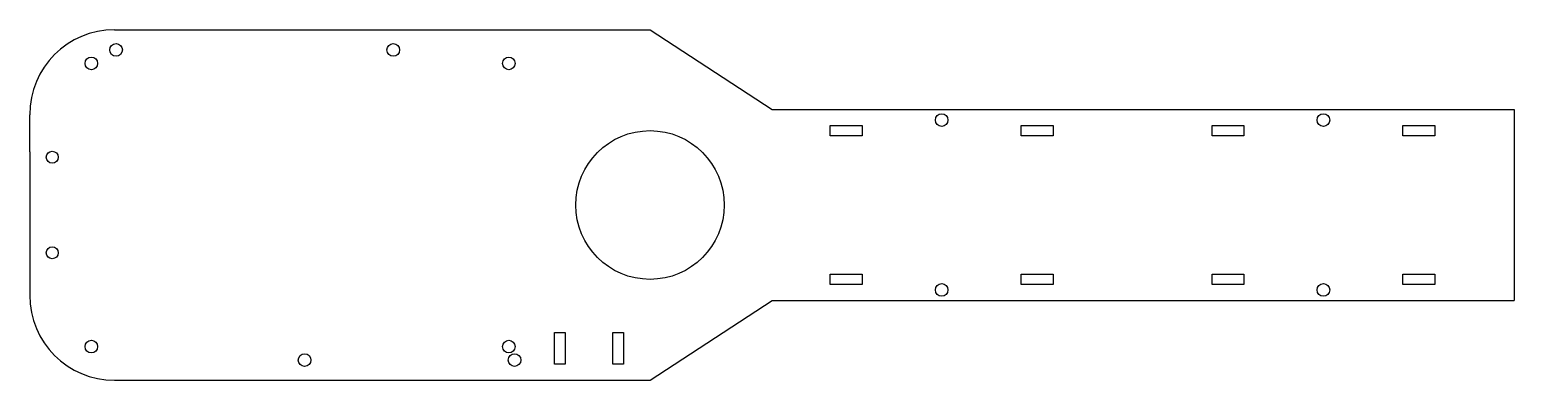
# Model space of a CAD drawing. Header units: millimetres. Extents: x -100 to 180, y -33 to 33.
import ezdxf

# ---------------------------------------------------------------- set-up
doc = ezdxf.new("R2010")
doc.units = ezdxf.units.MM
doc.layers.get('0').update_dxf_attribs({"lineweight": 25, "true_color": 0xffffff})

msp = doc.modelspace()

# ---------------------------------------------------------------- linework, layer by layer
for p, q in [((-84, 33), (17, 33)), ((17, 33), (40, 18)), ((-100, 15), (-100, 17)), ((40, 18), (180, 18)), ((180, 18), (180, -18)), ((-100, 10), (-100, 15)), ((51, 15), (57, 15)), ((51, 13), (51, 15)), ((57, 15), (57, 13)), ((87, 15), (93, 15)), ((87, 13), (87, 15)), ((93, 15), (93, 13)), ((123, 15), (129, 15)), ((123, 13), (123, 15)), ((129, 15), (129, 13)), ((159, 15), (165, 15)), ((159, 13), (159, 15)), ((165, 15), (165, 13)), ((57, 13), (51, 13)), ((93, 13), (87, 13)), ((129, 13), (123, 13)), ((165, 13), (159, 13)), ((-100, 10), (-100, -10)), ((-100, -10), (-100, -10)), ((-100, -10), (-100, -15)), ((51, -13), (57, -13)), ((51, -15), (51, -13)), ((57, -13), (57, -15)), ((87, -13), (93, -13)), ((87, -15), (87, -13)), ((93, -13), (93, -15)), ((123, -13), (129, -13)), ((123, -15), (123, -13)), ((129, -13), (129, -15)), ((159, -13), (165, -13)), ((159, -15), (159, -13)), ((165, -13), (165, -15)), ((-100, -15), (-100, -17)), ((57, -15), (51, -15)), ((93, -15), (87, -15)), ((129, -15), (123, -15)), ((165, -15), (159, -15)), ((17, -33), (40, -18)), ((40, -18), (180, -18)), ((-1, -24), (1, -24)), ((-1, -30), (-1, -24)), ((1, -24), (1, -30)), ((10, -24), (12, -24)), ((10, -30), (10, -24)), ((12, -24), (12, -30)), ((1, -30), (-1, -30)), ((12, -30), (10, -30)), ((-84, -33), (17, -33)), ((17, -33), (17, -33))]:
    msp.add_line(p, q)
for centre, radius in [((-83.71, 29.21), 1.19), ((-31.44, 29.19), 1.19), ((-88.37, 26.67), 1.19), ((-9.63, 26.67), 1.19), ((72, 16), 1.19), ((144, 16), 1.19), ((17, 0), 14), ((-95.75, 9), 1.12), ((-95.75, -9), 1.12), ((72, -16), 1.19), ((144, -16), 1.19), ((-88.37, -26.67), 1.19), ((-9.63, -26.67), 1.19), ((-48.15, -29.21), 1.19), ((-8.56, -29.19), 1.19)]:
    msp.add_circle(centre, radius)
for centre, start, end in [((-84, 17), 90, 180), ((-84, -17), 180, 270)]:
    msp.add_arc(centre, 16, start, end)

doc.saveas('drawing.dxf')
